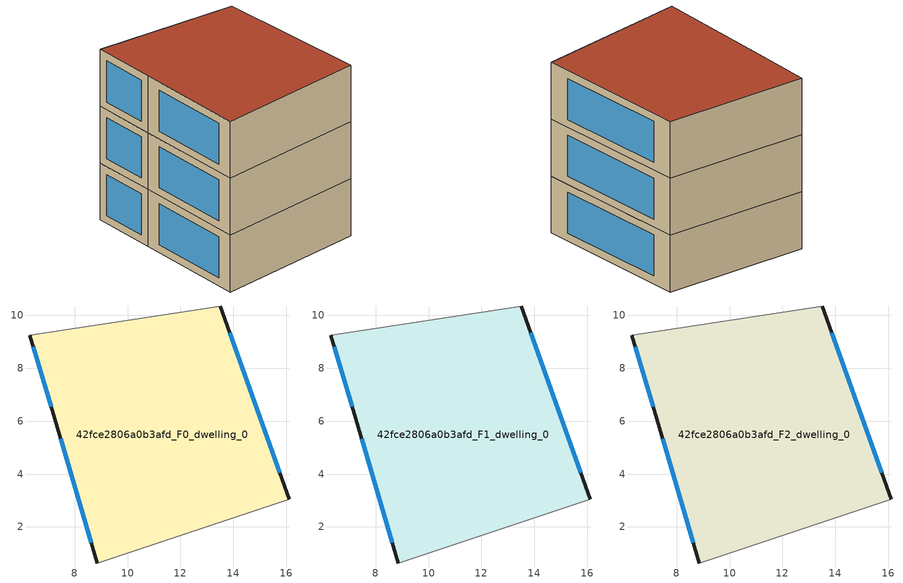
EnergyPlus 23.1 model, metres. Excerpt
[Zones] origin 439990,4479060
42fce2806a0b3afd_F0_dwelling_0
 floor ground (EU_floor_Construction): 13.5,10.36 16.11,3.04 8.85,0.64 7.24,6.1 6.3,9.26 z0
 wall outside (EU_wall_Construction): 6.3,9.26 7.24,6.1 8.85,0.64 / 16.11,3.04 13.5,10.36 z0:3
 wall adiabatic (EU_wall_Construction): 13.5,10.36 6.3,9.26 / 8.85,0.64 16.11,3.04 z0:3
 window (EU_Window_Construction): 6.43,8.82 7.11,6.54 / 15.75,4.06 13.86,9.34 / 7.47,5.34 8.63,1.39 z0.42:2.58
42fce2806a0b3afd_F1_dwelling_0
 floor to 42fce2806a0b3afd_F0_dwelling_0 (EU_floor_Construction): 13.5,10.36 16.11,3.04 8.85,0.64 7.24,6.1 6.3,9.26 z3
 wall outside (EU_wall_Construction): 6.3,9.26 7.24,6.1 8.85,0.64 / 16.11,3.04 13.5,10.36 z3:6
 wall adiabatic (EU_wall_Construction): 13.5,10.36 6.3,9.26 / 8.85,0.64 16.11,3.04 z3:6
 window (EU_Window_Construction): 6.43,8.82 7.11,6.54 / 15.75,4.06 13.86,9.34 / 7.47,5.34 8.63,1.39 z3.42:5.58
42fce2806a0b3afd_F2_dwelling_0
 floor to 42fce2806a0b3afd_F1_dwelling_0 (EU_floor_Construction): 13.5,10.36 16.11,3.04 8.85,0.64 7.24,6.1 6.3,9.26 z6
 wall outside (EU_wall_Construction): 6.3,9.26 7.24,6.1 8.85,0.64 / 16.11,3.04 13.5,10.36 z6:9
 wall adiabatic (EU_wall_Construction): 13.5,10.36 6.3,9.26 / 8.85,0.64 16.11,3.04 z6:9
 window (EU_Window_Construction): 6.43,8.82 7.11,6.54 / 15.75,4.06 13.86,9.34 / 7.47,5.34 8.63,1.39 z6.42:8.58
 roof outside (EU_roof_Construction): 16.11,3.04 13.5,10.36 6.3,9.26 7.24,6.1 8.85,0.64 z9
[Building]
EU S2 Campaign: North Axis=0; Terrain=City; Solar Distribution=FullExterior
[Site:Location]
Madrid: Latitude=40.5; Longitude=-3.5; Time Zone=1; Elevation=609
[SizingPeriod:WeatherFileDays]
AnnualSizingPeriod: Begin Month=1; Begin Day of Month=1; End Month=12; End Day of Month=31; Day of Week for Start Day=Monday; Use Weather File Daylight Saving Period=No; Use Weather File Rain and Snow Indicators=No
[MATERIAL]
EU_InternalMass_Material: Roughness=MediumRough; Thickness=0.1; Conductivity=1; Density=1800; Specific Heat=900; Thermal Absorptance=0.9; Solar Absorptance=0.7; Visible Absorptance=0.7
[MATERIAL:NOMASS] Roughness=MediumRough; Thermal Absorptance=0.9; Solar Absorptance=0.7; Visible Absorptance=0.7
Name | Thermal Resistance
EU_wall_NoMass | 1.60022
EU_roof_NoMass | 1.57597
EU_floor_NoMass | 0.470652
[WINDOWMATERIAL:SIMPLEGLAZINGSYSTEM]
EU_Window_SimpleGlazing: UFactor=3.28802; Solar Heat Gain Coefficient=0.85; Visible Transmittance=0.85
[CONSTRUCTION]
EU_wall_Construction: EU_wall_NoMass
EU_roof_Construction: EU_roof_NoMass
EU_floor_Construction: EU_floor_NoMass
EU_Window_Construction: EU_Window_SimpleGlazing
EU_InternalMass_Construction: EU_InternalMass_Material
[ZONE] Type=1; Multiplier=1; Ceiling Height=autocalculate; Volume=186.311; Floor Area=autocalculate; Part of Total Floor Area=Yes
42fce2806a0b3afd_F0_dwelling_0; 42fce2806a0b3afd_F1_dwelling_0; 42fce2806a0b3afd_F2_dwelling_0
[INTERNALMASS] Construction=EU_InternalMass_Construction; Surface Area=62.1038
Name | Zone or ZoneList
42fce2806a0b3afd_F0_dwelling_0_EU_InternalMass | 42fce2806a0b3afd_F0_dwelling_0
42fce2806a0b3afd_F1_dwelling_0_EU_InternalMass | 42fce2806a0b3afd_F1_dwelling_0
42fce2806a0b3afd_F2_dwelling_0_EU_InternalMass | 42fce2806a0b3afd_F2_dwelling_0
[OTHEREQUIPMENT] Fuel Type=Electricity; Design Level Calculation Method=Watts/Area; Power per Zone Floor Area=1; Fraction Latent=0; Fraction Radiant=0; Fraction Lost=0; Carbon Dioxide Generation Rate=0; EndUse Subcategory=EU_Step8_InternalGains
Name | Zone or ZoneList or Space or SpaceList | Schedule
EU_Step8_InternalGain_42fce2806a0b3afd_F0_dwelling_0_f000 | 42fce2806a0b3afd_F0_dwelling_0 | EU_Step8_GainSchedule_42fce2806a0b3afd_F0_dwelling_0_f000
EU_Step8_InternalGain_42fce2806a0b3afd_F1_dwelling_0_f000 | 42fce2806a0b3afd_F1_dwelling_0 | EU_Step8_GainSchedule_42fce2806a0b3afd_F1_dwelling_0_f000
EU_Step8_InternalGain_42fce2806a0b3afd_F2_dwelling_0_f000 | 42fce2806a0b3afd_F2_dwelling_0 | EU_Step8_GainSchedule_42fce2806a0b3afd_F2_dwelling_0_f000
[ZONEVENTILATION:DESIGNFLOWRATE] Schedule=EU_AlwaysOn; Design Flow Rate Calculation Method=AirChanges/Hour; Air Changes per Hour=0.480704; Ventilation Type=Natural; Fan Pressure Rise=0; Fan Total Efficiency=1; Constant Term Coefficient=1; Temperature Term Coefficient=0; Velocity Term Coefficient=0; Velocity Squared Term Coefficient=0; Minimum Indoor Temperature=-100; Maximum Indoor Temperature=100; Delta Temperature=-100; Minimum Outdoor Temperature=-100; Maximum Outdoor Temperature=100; Maximum Wind Speed=40
Name | Zone or ZoneList or Space or SpaceList
EU_ConstantAir_42fce2806a0b3afd_F0_dwelling_0 | 42fce2806a0b3afd_F0_dwelling_0
EU_ConstantAir_42fce2806a0b3afd_F1_dwelling_0 | 42fce2806a0b3afd_F1_dwelling_0
EU_ConstantAir_42fce2806a0b3afd_F2_dwelling_0 | 42fce2806a0b3afd_F2_dwelling_0
[HVACTEMPLATE:THERMOSTAT] Constant Heating Setpoint=20; Constant Cooling Setpoint=50
EU_HeatOnly_42fce2806a0b3afd_F0_dwelling_0; EU_HeatOnly_42fce2806a0b3afd_F1_dwelling_0; EU_HeatOnly_42fce2806a0b3afd_F2_dwelling_0
[HVACTEMPLATE:ZONE:IDEALLOADSAIRSYSTEM] System Availability Schedule=EU_AlwaysOn; Maximum Heating Supply Air Temperature=50; Minimum Cooling Supply Air Temperature=13; Maximum Heating Supply Air Humidity Ratio=0.0156; Minimum Cooling Supply Air Humidity Ratio=0.0077; Heating Limit=NoLimit; Cooling Limit=NoLimit; Heating Availability Schedule=EU_AlwaysOn; Cooling Availability Schedule=EU_CoolingOff; Dehumidification Control Type=ConstantSensibleHeatRatio; Cooling Sensible Heat Ratio=0.7; Dehumidification Setpoint=60; Humidification Control Type=None; Humidification Setpoint=30; Outdoor Air Method=None; Outdoor Air Flow Rate per Person=0.00944; Outdoor Air Flow Rate per Zone Floor Area=0; Outdoor Air Flow Rate per Zone=0; Demand Controlled Ventilation Type=None; Outdoor Air Economizer Type=NoEconomizer; Heat Recovery Type=None; Sensible Heat Recovery Effectiveness=0.7; Latent Heat Recovery Effectiveness=0.65
Name | Template Thermostat
42fce2806a0b3afd_F0_dwelling_0 | EU_HeatOnly_42fce2806a0b3afd_F0_dwelling_0
42fce2806a0b3afd_F1_dwelling_0 | EU_HeatOnly_42fce2806a0b3afd_F1_dwelling_0
42fce2806a0b3afd_F2_dwelling_0 | EU_HeatOnly_42fce2806a0b3afd_F2_dwelling_0
[SIZING:ZONE] Zone Cooling Design Supply Air Temperature Input Method=SupplyAirTemperature; Zone Cooling Design Supply Air Temperature=13; Zone Heating Design Supply Air Temperature Input Method=SupplyAirTemperature; Zone Heating Design Supply Air Temperature=50; Zone Cooling Design Supply Air Humidity Ratio=0.008; Zone Heating Design Supply Air Humidity Ratio=0.008; Cooling Design Air Flow Method=DesignDay; Cooling Design Air Flow Rate=0; Cooling Minimum Air Flow per Zone Floor Area=0.000762; Cooling Minimum Air Flow=0; Cooling Minimum Air Flow Fraction=0.2; Heating Design Air Flow Method=DesignDay; Heating Design Air Flow Rate=0; Heating Maximum Air Flow per Zone Floor Area=0.002032; Heating Maximum Air Flow=0.141576; Heating Maximum Air Flow Fraction=0.3; Account for Dedicated Outdoor Air System=No; Dedicated Outdoor Air System Control Strategy=NeutralSupplyAir; Dedicated Outdoor Air Low Setpoint Temperature for Design=autosize; Dedicated Outdoor Air High Setpoint Temperature for Design=autosize; Zone Load Sizing Method=Sensible Load Only No Latent Load; Zone Latent Cooling Design Supply Air Humidity Ratio Input Method=HumidityRatioDifference; Zone Cooling Design Supply Air Humidity Ratio Difference=0.005; Zone Latent Heating Design Supply Air Humidity Ratio Input Method=HumidityRatioDifference; Zone Humidification Design Supply Air Humidity Ratio Difference=0.005
42fce2806a0b3afd_F0_dwelling_0; 42fce2806a0b3afd_F1_dwelling_0; 42fce2806a0b3afd_F2_dwelling_0
[SCHEDULE:CONSTANT]
Name | Hourly Value
EU_AlwaysOn | 1
EU_CoolingOff | 0
[SCHEDULE:FILE] Column Number=1; Rows to Skip at Top=0; Number of Hours of Data=8760; Column Separator=Comma; Interpolate to Timestep=No; Minutes per Item=60; Adjust Schedule for Daylight Savings=Yes
Name | File
EU_Step8_GainSchedule_42fce2806a0b3afd_F0_dwelling_0_f000 | ../../schedules/42fce2806a0b3afd/42fce2806a0b3afd_F0_dwelling_0_f000_gain.csv
EU_Step8_GainSchedule_42fce2806a0b3afd_F1_dwelling_0_f000 | ../../schedules/42fce2806a0b3afd/42fce2806a0b3afd_F1_dwelling_0_f000_gain.csv
EU_Step8_GainSchedule_42fce2806a0b3afd_F2_dwelling_0_f000 | ../../schedules/42fce2806a0b3afd/42fce2806a0b3afd_F2_dwelling_0_f000_gain.csv
